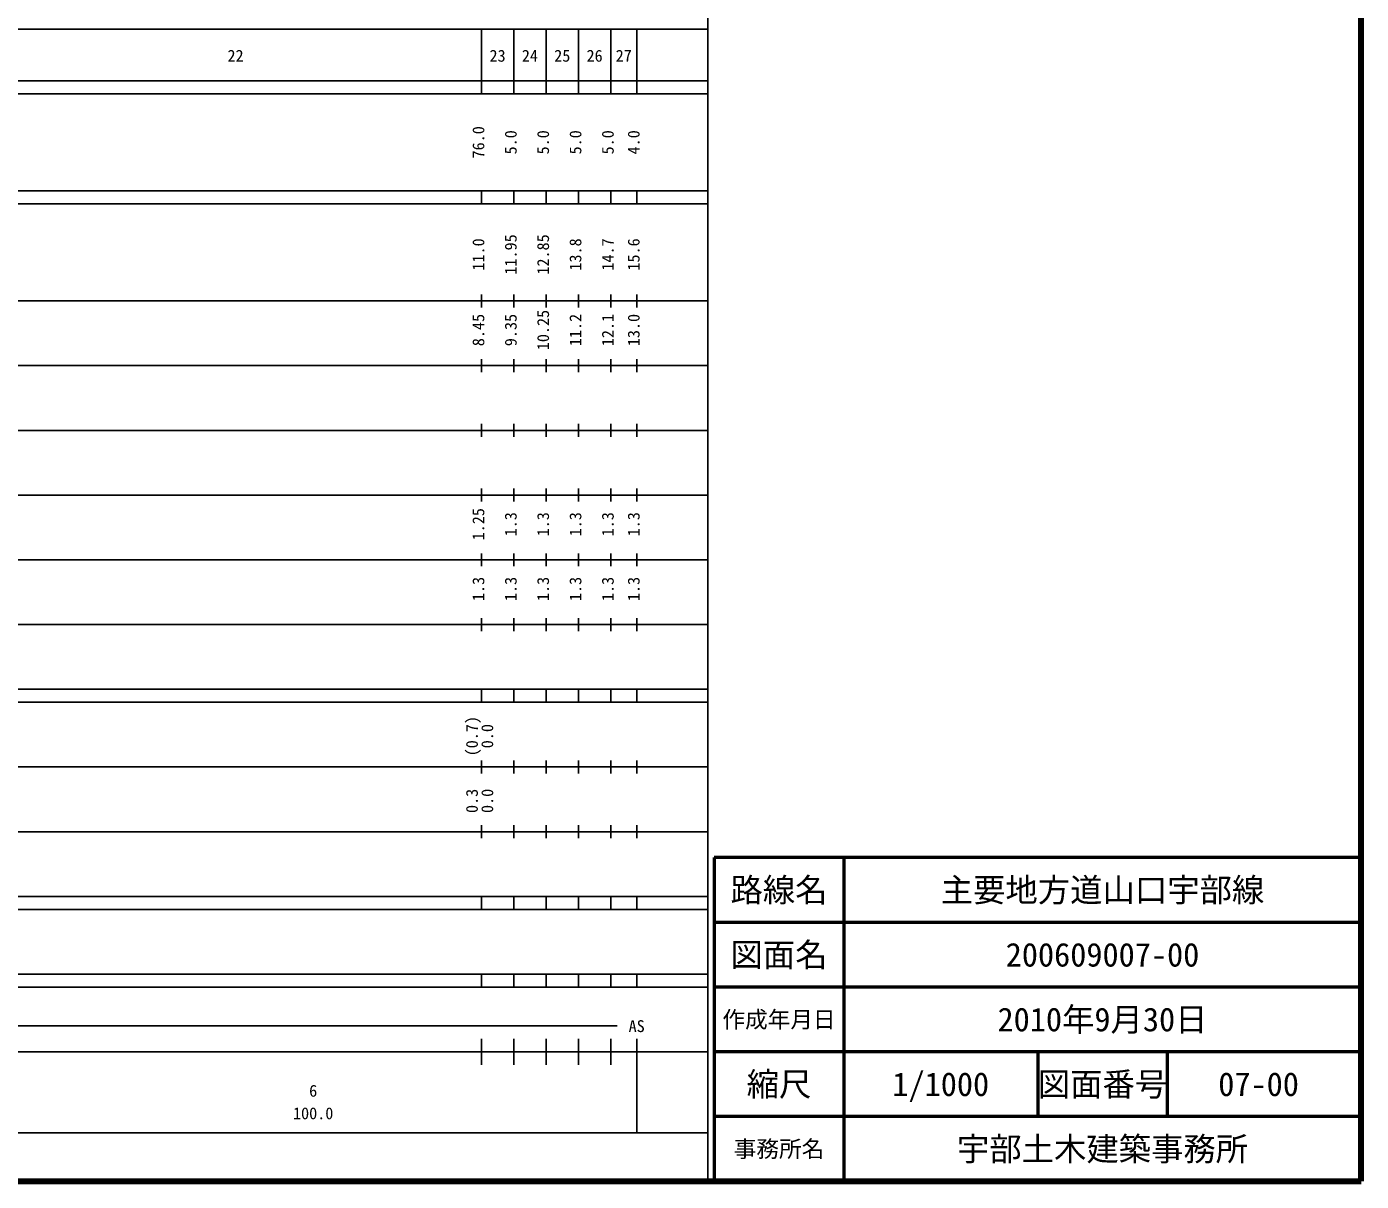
# Model space of a CAD drawing. Units: millimetres on the paper, enlarged 1000 times. Extents: x 40000 to 680000, y 20000 to 380000.
# Drawn here: x 473720 to 680000, y 20000 to 198357 of the extents above; entities that cross this region are included whole.
import ezdxf
from ezdxf.enums import TextEntityAlignment as Align

# ---------------------------------------------------------------- set-up
doc = ezdxf.new("R2010")
doc.units = ezdxf.units.MM
doc.header["$LTSCALE"] = 1000
for name, color, linetype, lineweight in [('M-TTL', 2, 'Continuous', 140), ('M-TTL-BAND', 7, 'Continuous', 25), ('M-TTL-FRAM', 2, 'Continuous', 50), ('M-TTL-LINE', 7, 'Continuous', 50)]:
    doc.layers.add(name, color=color, linetype=linetype, lineweight=lineweight)
doc.layers.add('M-TTL-TXT', color=7, linetype='Continuous')
doc.styles.add('ＭＳ ゴシック', font='')
doc.styles.get('ＭＳ ゴシック').set_extended_font_data('MS Gothic')

msp = doc.modelspace()

# ---------------------------------------------------------------- linework, layer by layer
at = {"layer": 'M-TTL'}
for p, q in [((680000, 20000), (680000, 380000)), ((40000, 20000), (680000, 20000))]:
    msp.add_line(p, q, dxfattribs=at)
at = {"layer": 'M-TTL-BAND'}
for p, q in [((579000, 20000), (579000, 370000)), ((68000, 198000), (579000, 198000)), ((544000, 188000), (544000, 198000)), ((549000, 188000), (549000, 198000)), ((554000, 188000), (554000, 198000)), ((559000, 188000), (559000, 198000)), ((564000, 188000), (564000, 198000)), ((568000, 188000), (568000, 198000)), ((40000, 190000), (579000, 190000)), ((40000, 188000), (579000, 188000)), ((40000, 173000), (579000, 173000)), ((544000, 171000), (544000, 173000)), ((549000, 171000), (549000, 173000)), ((554000, 171000), (554000, 173000)), ((559000, 171000), (559000, 173000)), ((564000, 171000), (564000, 173000)), ((568000, 171000), (568000, 173000)), ((40000, 171000), (579000, 171000)), ((544000, 155000), (544000, 157000)), ((549000, 155000), (549000, 157000)), ((554000, 155000), (554000, 157000)), ((559000, 155000), (559000, 157000)), ((564000, 155000), (564000, 157000)), ((568000, 155000), (568000, 157000)), ((40000, 156000), (579000, 156000)), ((544000, 145000), (544000, 147000)), ((549000, 145000), (549000, 147000)), ((554000, 145000), (554000, 147000)), ((559000, 145000), (559000, 147000)), ((564000, 145000), (564000, 147000)), ((568000, 145000), (568000, 147000)), ((46000, 146000), (579000, 146000)), ((544000, 135000), (544000, 137000)), ((549000, 135000), (549000, 137000)), ((554000, 135000), (554000, 137000)), ((559000, 135000), (559000, 137000)), ((564000, 135000), (564000, 137000)), ((568000, 135000), (568000, 137000)), ((52000, 136000), (579000, 136000)), ((46000, 126000), (579000, 126000)), ((544000, 125000), (544000, 127000)), ((549000, 125000), (549000, 127000)), ((554000, 125000), (554000, 127000)), ((559000, 125000), (559000, 127000)), ((564000, 125000), (564000, 127000)), ((568000, 125000), (568000, 127000)), ((52000, 116000), (579000, 116000)), ((544000, 115000), (544000, 117000)), ((549000, 115000), (549000, 117000)), ((554000, 115000), (554000, 117000)), ((559000, 115000), (559000, 117000)), ((564000, 115000), (564000, 117000)), ((568000, 115000), (568000, 117000)), ((46000, 106000), (579000, 106000)), ((544000, 105000), (544000, 107000)), ((549000, 105000), (549000, 107000)), ((554000, 105000), (554000, 107000)), ((559000, 105000), (559000, 107000)), ((564000, 105000), (564000, 107000)), ((568000, 105000), (568000, 107000)), ((40000, 96000), (579000, 96000)), ((544000, 94000), (544000, 96000)), ((549000, 94000), (549000, 96000)), ((554000, 94000), (554000, 96000)), ((559000, 94000), (559000, 96000)), ((564000, 94000), (564000, 96000)), ((568000, 94000), (568000, 96000)), ((40000, 94000), (579000, 94000)), ((544000, 83000), (544000, 85000)), ((549000, 83000), (549000, 85000)), ((554000, 83000), (554000, 85000)), ((559000, 83000), (559000, 85000)), ((564000, 83000), (564000, 85000)), ((568000, 83000), (568000, 85000)), ((49000, 84000), (579000, 84000)), ((544000, 73000), (544000, 75000)), ((549000, 73000), (549000, 75000)), ((554000, 73000), (554000, 75000)), ((559000, 73000), (559000, 75000)), ((564000, 73000), (564000, 75000)), ((568000, 73000), (568000, 75000)), ((40000, 74000), (579000, 74000)), ((40000, 64000), (579000, 64000)), ((544000, 62000), (544000, 64000)), ((549000, 62000), (549000, 64000)), ((554000, 62000), (554000, 64000)), ((559000, 62000), (559000, 64000)), ((564000, 62000), (564000, 64000)), ((568000, 62000), (568000, 64000)), ((40000, 62000), (579000, 62000)), ((40000, 52000), (579000, 52000)), ((544000, 50000), (544000, 52000)), ((549000, 50000), (549000, 52000)), ((554000, 50000), (554000, 52000)), ((559000, 50000), (559000, 52000)), ((564000, 50000), (564000, 52000)), ((568000, 50000), (568000, 52000)), ((40000, 50000), (579000, 50000)), ((71000, 44000), (565000, 44000)), ((544000, 38000), (544000, 42000)), ((549000, 38000), (549000, 42000)), ((554000, 38000), (554000, 42000)), ((559000, 38000), (559000, 42000)), ((564000, 38000), (564000, 42000)), ((568000, 27500), (568000, 42000)), ((40000, 40000), (579000, 40000)), ((68000, 27500), (579000, 27500))]:
    msp.add_line(p, q, dxfattribs=at)
at = {"layer": 'M-TTL-FRAM'}
for p, q in [((680000, 70000), (580000, 70000)), ((580000, 70000), (580000, 20000))]:
    msp.add_line(p, q, dxfattribs=at)
at = {"layer": 'M-TTL-LINE'}
for p, q in [((600000, 70000), (600000, 20000)), ((680000, 60000), (580000, 60000)), ((680000, 50000), (580000, 50000)), ((680000, 40000), (580000, 40000)), ((630000, 40000), (630000, 30000)), ((650000, 40000), (650000, 30000)), ((680000, 30000), (580000, 30000))]:
    msp.add_line(p, q, dxfattribs=at)

# ---------------------------------------------------------------- texts
at = {"layer": 'M-TTL-BAND', "style": 'ＭＳ ゴシック'}
for s, p in [('22', (506000, 192405)), ('23', (546500, 192405)), ('24', (551500, 192405)), ('25', (556500, 192405)), ('26', (561500, 192405)), ('27', (566000, 192405)), ('AS', (568000, 42500)), ('6', (518000, 32523)), ('100.0', (518000, 29033))]:
    msp.add_text(s, height=1833, dxfattribs=at).set_placement(p, align=Align.BOTTOM_CENTER)
for s, p in [('76.0', (545000, 180500)), ('5.0', (550000, 180500)), ('5.0', (555000, 180500)), ('5.0', (560000, 180500)), ('5.0', (565000, 180500)), ('4.0', (569000, 180500)), ('11.0', (545000, 163174)), ('11.95', (550000, 163174)), ('12.85', (555000, 163174)), ('13.8', (560000, 163174)), ('14.7', (565000, 163174)), ('15.6', (569000, 163174)), ('8.45', (545000, 151500)), ('9.35', (550000, 151500)), ('10.25', (555000, 151500)), ('11.2', (560000, 151500)), ('12.1', (565000, 151500)), ('13.0', (569000, 151500)), ('1.25', (545000, 121500)), ('1.3', (550000, 121500)), ('1.3', (555000, 121500)), ('1.3', (560000, 121500)), ('1.3', (565000, 121500)), ('1.3', (569000, 121500)), ('1.3', (545000, 111500)), ('1.3', (550000, 111500)), ('1.3', (555000, 111500)), ('1.3', (560000, 111500)), ('1.3', (565000, 111500)), ('1.3', (569000, 111500)), ('(0.7)', (544000, 88764)), ('0.0', (546370, 88764)), ('0.3', (544000, 78764)), ('0.0', (546370, 78764))]:
    msp.add_text(s, height=1833, rotation=90, dxfattribs=at).set_placement(p, align=Align.BOTTOM_CENTER)
at = {"layer": 'M-TTL-TXT', "style": 'ＭＳ ゴシック'}
for s, height, p in [('路線名', 3666, (590000, 65000)), ('主要地方道山口宇部線', 3666, (640000, 65000)), ('図面名', 3666, (590000, 55000)), ('200609007-00', 3666, (640000, 55000)), ('作成年月日', 2566, (590000, 45000)), ('2010年9月30日', 3666, (640000, 45000)), ('縮尺', 3666, (590000, 35000)), ('図面番号', 3666, (640000, 35000)), ('1/1000', 3666, (615000, 35000)), ('07-00', 3666, (664125, 35000)), ('宇部土木建築事務所', 3666, (640000, 25000)), ('事務所名', 2566, (590000, 25000))]:
    msp.add_text(s, height=height, dxfattribs=at).set_placement(p, align=Align.MIDDLE_CENTER)

doc.saveas('drawing.dxf')
